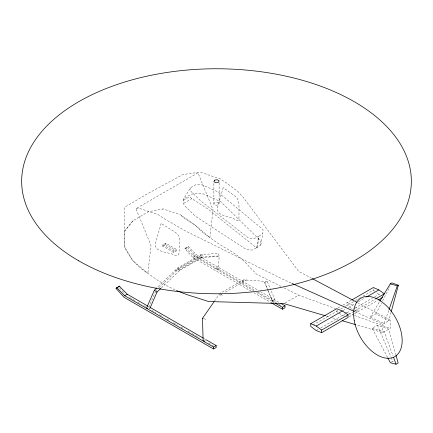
<?xml version="1.0" encoding="UTF-8"?>
<svg xmlns="http://www.w3.org/2000/svg" width="433" height="433" viewBox="0 0 433 433"><rect width="100%" height="100%" fill="white"/><g stroke="black" fill="none" stroke-linecap="round" stroke-linejoin="round"><path stroke-width="0.32" stroke-dasharray="2.17 1.62" d="M219.125 182.845L219.125 203.326L218.421 204.841L215.796 205.247L213.87 204.138L213.875 182.997M183.451 200.317L189.378 196.891L207.975 209.096L256.628 247.909L260.79 245.089L260.899 241.094L220.781 201.702L203.375 193.946L193.854 193.356L187.738 196.187L183.148 199.543L184.025 205.123L195.489 216.311L246.35 249.489L252.179 250.063L257.505 247.4L258.707 236.353L262.815 233.701L263.004 229.56L217.382 191.678L202.179 184.88L196.631 184.404L193.194 185.919L190.52 187.933L183.148 199.543M218.47 269.586L217.631 267.08L215.233 268.861L218.47 269.586L219.163 256.184L218.346 253.273L200.398 254.799L177.893 267.794L157.233 287.474M260.79 245.089L262.815 233.701M256.628 247.909L258.707 236.353L254.285 238.529L248.455 237.961L200.988 201.145L190.931 191.37L190.52 187.933M391.053 312.366L388.796 320.777L375.914 313.849L370.21 317.14L384.223 323.419L388.877 310.028M148.719 307.197L155.447 291.782M213.87 204.138L214.579 202.622L217.204 202.216L219.125 203.326M375.914 313.849L381.457 303.138M382.691 300.756L390.084 286.473M370.21 317.14L379.535 301.66M214.443 301.211L219.076 294.586M311.711 278.3L298.635 271.35L243.07 197.129L238.047 191.738L227.428 183.608L220.392 178.991L202.13 172.783L194.79 172.891L182.959 174.526L148.584 193.14L124.601 207.261L124.487 246.696L127.004 251.654L132.769 260.634L147.864 273.412L150.993 245.468L135.967 208.652L197.989 172.843L213.014 209.659L209.891 237.603L194.79 224.824L180.074 214.606L163.187 208.955L148.584 211.677L133.077 220.63L124.601 231.233M133.077 220.619L124.601 231.07L124.487 246.696L132.769 260.634L141.234 268.758L158.483 280.855L165.406 284.849A113.755 65.675 0 0 0 175.901 290.202M165.449 243.065L164.524 244.115L162.705 244.65L162.705 246.166L173.671 252.499L176.415 250.913L176.415 249.397L165.449 243.065L165.449 244.585L164.524 245.63L162.705 246.166M251.421 291.339L192.945 257.575L184.891 248.661L188.209 246.409L196.095 254.474L258.1 290.272M184.891 248.661L188.209 246.409M155.983 290.548L156.957 289.623M158.9 287.772L177.86 269.705L199.229 257.37L215.899 255.957L219.163 256.184L201.794 257.662L199.229 257.37M161.374 287.913L179.798 270.36L201.794 257.662L200.398 254.799M268.157 290.911L272.925 302.169L275.069 300.242L270.923 290.262M183.809 203.299L191.965 198.59M162.705 244.65L173.671 250.978L176.415 249.397M185.622 247.903L193.508 255.968L196.095 254.474M192.945 257.575L195.532 256.082L255.183 290.521M221.561 294.321L219.255 295.652L220.094 293.363L242.177 280.611L246.345 280.01L224.446 292.659M285.168 302.948L298.635 295.176L335.499 308.567M337.783 308.063L340.609 306.434M342.871 305.13L351.434 300.183M313.01 325.01L338.346 310.38M340.609 309.075L344.565 306.791M345.128 306.461L354.892 300.827M355.471 300.491L360.667 297.493M362.973 296.161L373.365 290.164L373.365 288.843M342.925 310.64L345.788 308.983M348.657 307.333L354.416 304.004M358.486 301.655L365.468 297.623M316.193 330.563L318.515 329.221M320.842 327.878L346.362 313.146M346.936 312.815L350.378 310.829M354.416 308.496L352.668 309.508L347.39 305.157L347.39 302.515L353.723 305.833M354.995 308.161L372.456 298.083M374.783 296.74L378.853 294.386L380.683 295.09M348.635 314.477L352.706 312.123M355.038 310.78L375.162 299.16M349.215 316.783L353.869 314.093M354.454 313.757L377.457 300.475M387.535 357.387L372.147 328.263L377.462 325.194L388.796 329.215L395.805 354.573M355.217 311.798L382.848 324.209L390.165 319.982L390.165 328.42L382.848 332.647L356.359 324.869M391.335 362.172L392.796 361.333L393.987 361.707M267.903 290.305L264.633 282.44L267.291 281.531L270.663 289.639M162.608 209.063L163.187 208.955M272.178 300.594L275.069 300.242M135.967 208.652L140.108 208.592L158.37 214.795L165.406 219.417L184.945 230.692L283.994 279.799L291.977 283.388M267.291 281.531L243.747 279.826L241.841 280.784L243.779 283.09M204.105 318.796L205.735 319.273M326.639 316.144L329.87 317.091M332.452 317.849L337.621 319.37M372.147 328.263L384.223 331.857L393.034 355.98M177.86 269.705L179.798 270.36L177.893 267.794M344.251 316.128L342.351 315.462L336.652 311.359L336.652 308.718M344.885 316.344L346.784 317.01M345.036 312.031L353.934 315.262M354.573 315.495L390.165 328.42M355.011 310.499L357.945 311.738L357.945 309.097L355.834 307.462M281.114 286.402L256.347 274.002L249.191 266.636A113.755 65.675 0 0 0 227.428 249.04L220.511 245.046L203.256 232.949L194.79 224.824L184.545 218.432L180.074 214.606M284.135 287.913L298.635 295.176M357.474 302.613L390.165 319.982M260.439 291.625L279.155 302.429M258.106 292.21L276.232 302.672M279.155 304.361L280.914 305.373M193.508 255.968L253.754 290.754M256.682 292.443L274.23 302.575M253.765 292.686L270.722 302.478M165.449 244.585L176.415 250.913M148.313 306.38L149.482 307.057M203.878 338.46L205.637 339.472M129.613 297.514L134.874 300.551M137.802 302.239L141.31 304.269M143.648 305.617L145.986 306.97M151.837 310.342L155.929 312.707M159.436 314.731L162.949 316.761M167.041 319.121L169.963 320.81M173.476 322.839L177.568 325.199M181.075 327.229L183.998 328.912M188.095 331.277L191.602 333.302M192.187 333.643L199.207 337.691M208.56 343.093L213.242 345.794M220.873 294.261L222.41 295.425M373.365 290.164L374.864 291.317M376.856 292.849L378.853 294.386M187.478 247.167L195.532 256.082M119.53 287.907L121.77 290.381M122.214 290.873L124.899 293.845M264.633 282.44L267.47 289.049M377.462 325.194L390.977 357.046M391.237 357.658L392.796 361.333M267.729 289.677L272.925 302.169M382.848 324.209L382.848 332.647M173.671 250.978L173.671 252.499M202.433 254.626L201.545 257.159L179.462 269.905L175.224 270.338L202.433 254.626M161.157 223.471L155.187 244.369C155.371 253.067 169.39 251.73 174.743 255.297L175.684 255.519L178.207 255.107L179.202 252.807L179.202 238.172L178.672 235.888L177.211 233.717L175.17 232.185L161.157 223.471M223.179 187.662L217.209 208.56C217.344 217.074 230.821 215.629 235.79 220.051L238.264 220.435L238.973 218.297L238.973 203.667L238.594 201.291L237.549 198.882L235.79 196.734L223.179 187.662"/><path stroke-width="0.65" d="M391.226 311.722L398.355 285.201L391.935 282.906L390.241 283.88L379.882 301.087M389.099 309.395L397.305 285.807L398.355 285.201M156.751 287.934L154.348 290.224L146.576 308.031L147.729 308.561M149.731 308.74L157.006 292.075L160.887 288.378M205.166 340.825L203.97 341.166L203.131 340.343L202.476 318.325L214.059 301.763M206.222 339.813L216.164 345.55L216.164 347.483L213.577 348.976L124.103 297.319L116.049 288.41L119.367 286.153L127.253 294.224L147.729 306.039M119.367 286.153L116.049 288.41M116.78 287.647L124.666 295.717L127.253 294.224M124.666 295.717L213.577 347.044L216.164 345.55M275.399 303.252L282.419 307.3L285.006 305.806L285.006 307.739L282.419 309.232L271.307 302.819M310.705 323.7L336.652 308.718L342.351 310.97L348.051 314.813L348.051 317.454L321.681 332.679L316.193 330.563L310.705 326.341L310.705 323.7L316.193 326.071L321.681 330.038L321.681 332.679M352.007 299.853L373.365 287.523L378.853 289.894L384.342 293.861L375.736 298.83M316.193 326.071L342.351 310.97M366.632 296.951L378.853 289.894M321.681 330.038L348.051 314.813M378.604 299.815L382.62 297.493M387.854 357.983L390.366 362.735L396.049 364.234L398.144 363.022L395.984 355.222M202.476 318.325L203.294 318.482M390.241 283.88L397.305 285.807M325.345 315.765L283.994 303.625L208.636 301.547L195.884 297.411A113.755 65.675 0 0 1 176.48 290.462M342.146 320.696L355.715 324.68M291.977 283.388L354.605 311.522M312.301 278.614L356.884 302.299M280.909 303.441L285.006 305.806M150.067 307.392L203.294 338.124M154.348 290.224L157.006 292.075M393.5 357.252L396.049 364.234M282.419 307.3L282.419 309.232M213.577 347.044L213.577 348.976M214.579 180.155L213.875 181.676L215.796 182.786L218.421 182.38L219.125 180.864L217.204 179.749L214.579 180.155M78.719 260.812A194.85 112.504 0 0 0 404.709 210.389A194.85 112.504 0 0 0 166.072 72.598A194.85 112.504 0 0 0 78.719 260.812M354.226 320.463A33.801 20.086 60 0 0 394.279 356.916A33.801 20.086 60 0 0 385.267 304.68A33.801 20.086 60 0 0 354.226 320.463"/></g></svg>
